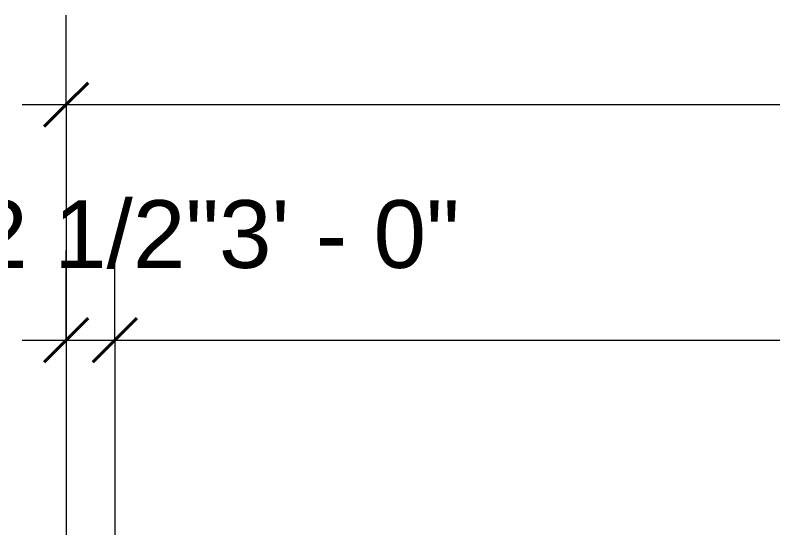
# Model space of a CAD drawing. Header units: inches. Extents: x -6061 to 13621, y -296 to 7483.
# Drawn here: x 12290 to 12328.68, y 769.61 to 796.12 of the extents above; entities that cross this region are included whole.
import ezdxf

# ---------------------------------------------------------------- set-up
doc = ezdxf.new("R2010")
doc.units = ezdxf.units.IN
doc.header["$MEASUREMENT"] = 0
doc.layers.get('0').update_dxf_attribs({"linetype": 'CONTINUOUS'})
doc.styles.add('Arial$001H0', font='arial.ttf')

msp = doc.modelspace()

# ---------------------------------------------------------------- linework, layer by layer
at = {"color": 7, "linetype": 'Continuous', "lineweight": 9, "true_color": 0x000007}
for p, q in [((12292.60053, 791.55257), (12292.60053, 796.11772)), ((12290.358, 791.55257), (12388.38877, 791.55257)), ((12292.60053, 791.55257), (12292.60053, 769.60777)), ((12292.60053, 779.53899), (12292.60053, 784.10415)), ((12295.08334, 779.53899), (12295.08334, 784.10415)), ((12290.358, 779.53899), (12295.08334, 779.53899)), ((12292.60053, 779.53899), (12292.60053, 769.60777)), ((12295.08334, 779.53899), (12333.3666, 779.53899)), ((12295.08334, 779.53899), (12295.08334, 769.60777))]:
    msp.add_line(p, q, dxfattribs=at)
at = {"color": 7, "linetype": 'Continuous', "lineweight": 40, "true_color": 0x000007}
for p, q in [((12292.60053, 791.55257), (12293.7218, 792.67383)), ((12292.60053, 791.55257), (12291.47927, 790.4313)), ((12292.60053, 779.53899), (12293.7218, 780.66026)), ((12295.08334, 779.53899), (12296.20461, 780.66026)), ((12292.60053, 779.53899), (12291.47927, 778.41772)), ((12295.08334, 779.53899), (12293.96207, 778.41772))]:
    msp.add_line(p, q, dxfattribs=at)

# ---------------------------------------------------------------- texts
at = {"color": 7, "true_color": 0x000007, "style": 'Arial$001H0'}
msp.add_text('2 1/2"3\' - 0"', height=3.4549109, dxfattribs=at).set_placement((12287.95512, 783.22277))

doc.saveas('drawing.dxf')
